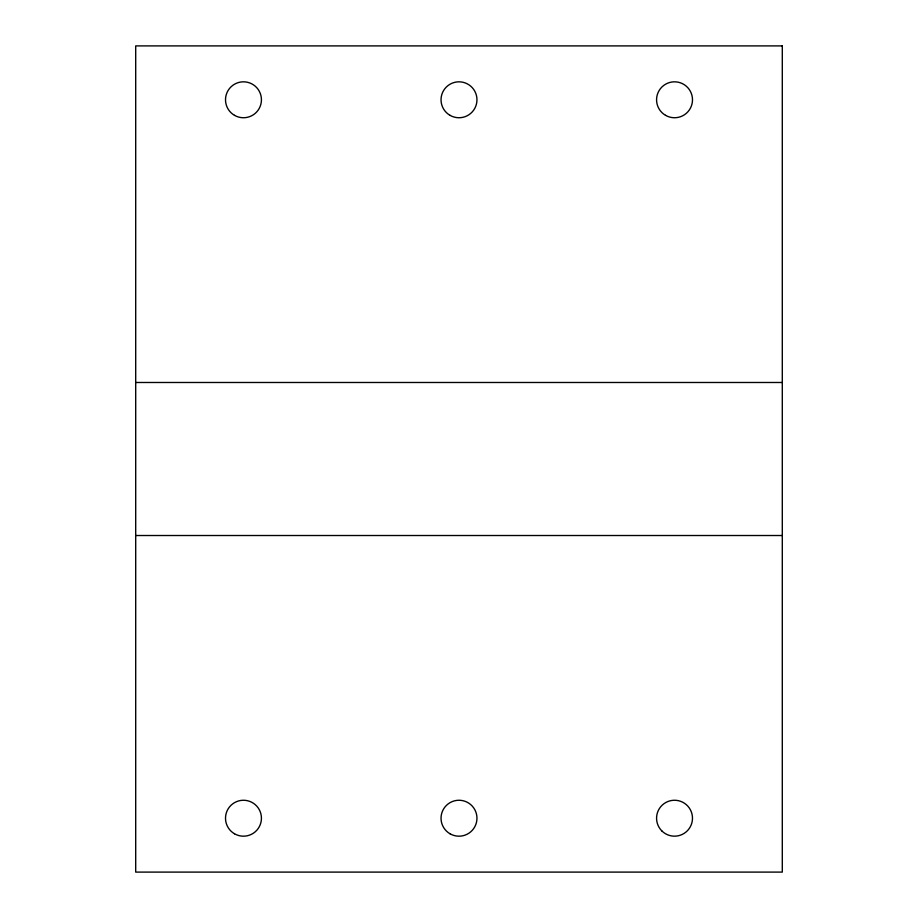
<?xml version="1.0" encoding="UTF-8"?>
<svg xmlns="http://www.w3.org/2000/svg" width="918" height="918" viewBox="0 0 918 918"><rect width="100%" height="100%" fill="white"/><g stroke="black" fill="none" stroke-linecap="round" stroke-linejoin="round"><path stroke-width="1.38" d="M135.703 382.485L782.297 382.485M135.703 535.515L782.297 535.515M782.297 45.9L135.703 45.9L135.703 872.1L782.297 872.1L782.297 45.9M665.55 115.335A17.958 17.958 0 0 0 692.493 99.787A17.958 17.958 0 0 0 665.55 84.227A17.958 17.958 0 0 0 665.55 115.335M450.015 115.335A17.958 17.958 0 0 0 476.958 99.787A17.958 17.958 0 0 0 450.015 84.227A17.958 17.958 0 0 0 450.015 115.335M234.492 115.335A17.958 17.958 0 0 0 261.435 99.787A17.958 17.958 0 0 0 234.492 84.227A17.958 17.958 0 0 0 234.492 115.335M661.832 830.916A17.958 17.958 0 0 0 691.874 822.861A17.958 17.958 0 0 0 669.888 800.863A17.958 17.958 0 0 0 661.832 830.916M234.492 833.774A17.958 17.958 0 0 0 261.435 818.213A17.958 17.958 0 0 0 234.492 802.665A17.958 17.958 0 0 0 234.492 833.774M450.015 833.774A17.958 17.958 0 0 0 476.958 818.213A17.958 17.958 0 0 0 450.015 802.665A17.958 17.958 0 0 0 450.015 833.774"/></g></svg>
